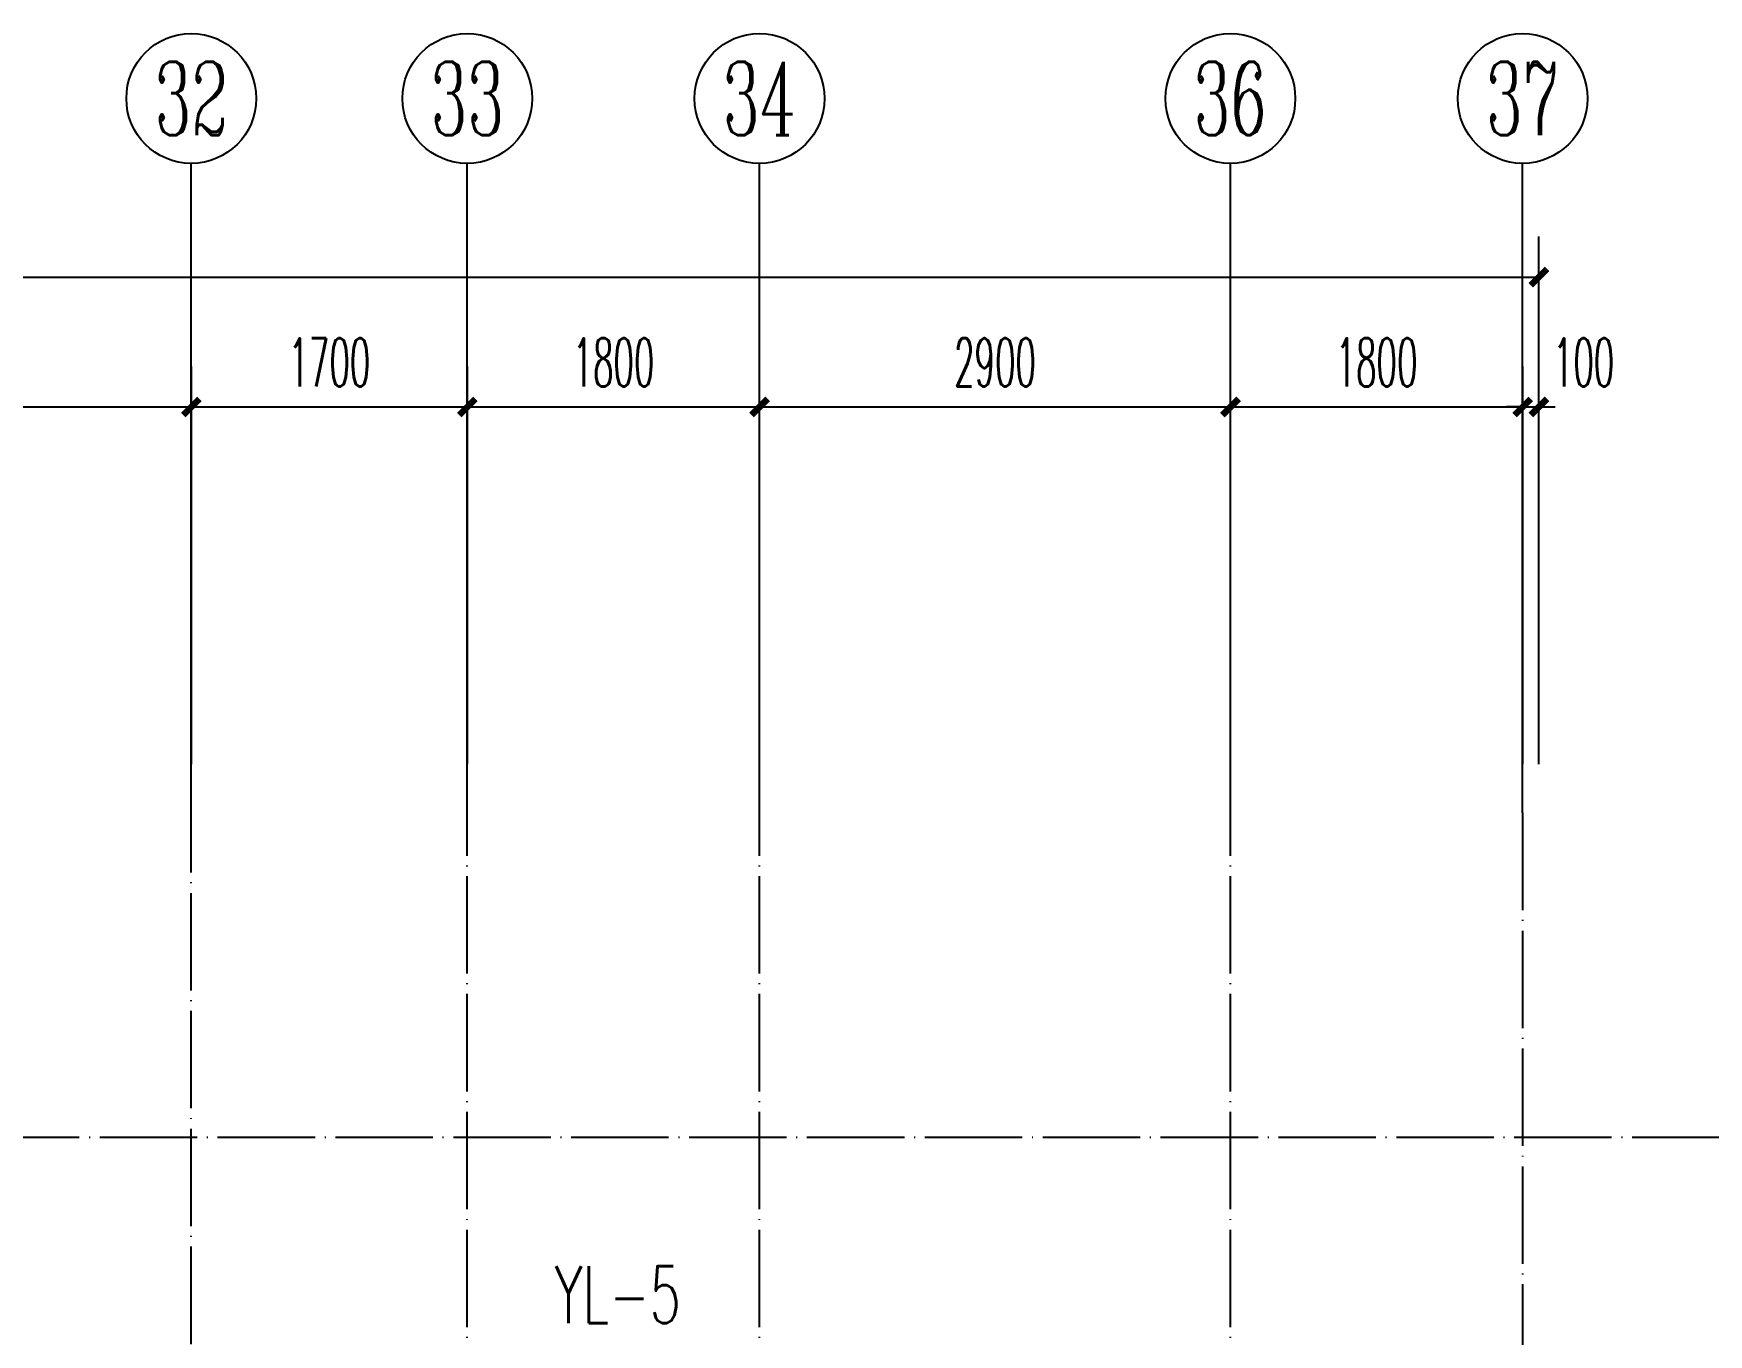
# Model space of a CAD drawing. Extents: x 27938 to 1507990, y 110129 to 923079.
# Drawn here: x 868745 to 879061, y 529577 to 537590 of the extents above; entities that cross this region are included whole.
import ezdxf
from ezdxf.enums import TextEntityAlignment as Align

# ---------------------------------------------------------------- set-up
doc = ezdxf.new("R2010")
doc.units = 0
doc.header["$LTSCALE"] = 1000
doc.header["$MEASUREMENT"] = 0
doc.linetypes.add('DOTE', pattern=[2.42, 2, -0.2, 0.02, -0.2])
for name, color, linetype in [('AXIS', 3, 'Continuous'), ('AXIS_TEXT', 7, 'Continuous'), ('DIM_雨水', 4, 'Continuous'), ('DOTE', 1, 'Continuous')]:
    doc.layers.add(name, color=color, linetype=linetype)
doc.styles.add('_TCH_AXIS', font='COMPLEX', dxfattribs={"bigfont": 'GBCBIG'})
doc.styles.add('_TCH_DIM_T3', font='SIMPLEX.shx', dxfattribs={"width": 0.494118, "bigfont": 'GBCBIG.shx'})
doc.styles.add('_TWT_SERIAL', font='SIMPLEX', dxfattribs={"width": 0.8, "height": 3.5, "bigfont": 'HZTXT'})
doc.styles.add('COMPLEX', font='COMPLEX')
doc.dimstyles.new('_TCH_ARCH&&100', dxfattribs={"dimtxt": 297.5, "dimasz": 100, "dimexe": 250, "dimexo": 300, "dimgap": 126.25, "dimtad": 1, "dimdec": 0, "dimzin": 0, "dimdsep": 46, "dimtxsty": '_TCH_DIM_T3', "dimblk": 'ARCHTICK', "dimcen": 0.09, "dimclrt": 4, "dimazin": 2, "dimtfac": 1, "dimtdec": 0, "dimtix": 1, "dimtmove": 2, "dimatfit": 3, "dimfxl": 100, "dimtolj": 1, "dimtzin": 0, "dimarcsym": 0})

# ---------------------------------------------------------------- blocks, each defined once
blk = doc.blocks.new('GDGDGDSDA')
at = {"layer": 'DOTE', "color": 0, "linetype": 'DOTE', "ltscale": 0.3}
for p, q in [((461135, 370658), (461135, 376108)), ((462835, 367858), (462835, 376108)), ((464635, 367858), (464635, 376108)), ((467535, 367858), (467535, 376108)), ((469335, 376108), (469335, 359558)), ((471335, 374108), (417335, 374108))]:
    blk.add_line(p, q, dxfattribs=at)
blk = doc.blocks.new('_ArchTick')
at = {"color": 0, "linetype": 'ByBlock', "const_width": 0.4}
blk.add_lwpolyline([(-0.5, -0.5), (0.5, 0.5)], dxfattribs=at)
blk = doc.blocks.new('*D775')
at = {"layer": 'AXIS', "color": 0, "lineweight": -2}
for p, q in [((877917, 533090), (877917, 535540)), ((878017, 533090), (878017, 535540)), ((877917, 535290), (877817, 535290)), ((877917, 535290), (878017, 535290)), ((878017, 535290), (878117, 535290))]:
    blk.add_line(p, q, dxfattribs=at)
at = {"layer": 'Defpoints', "color": 0}
for p in [(878017, 535290), (877917, 532790), (878017, 532790)]:
    blk.add_point(p, dxfattribs=at)
at = {"layer": 'AXIS', "color": 0, "lineweight": -2, "xscale": 100, "yscale": 100, "zscale": 100}
blk.add_blockref('_ArchTick', (877917, 535290), dxfattribs=at)
at = {"layer": 'AXIS', "color": 0, "lineweight": -2, "xscale": 100, "yscale": 100, "zscale": 100, "rotation": 180}
blk.add_blockref('_ArchTick', (878017, 535290), dxfattribs=at)
at = {"layer": 'AXIS', "color": 4, "insert": (878292, 535565), "char_height": 297.5, "attachment_point": 5, "style": '_TCH_DIM_T3'}
blk.add_mtext('\\A1;100', dxfattribs=at)
blk = doc.blocks.new('*D776')
at = {"layer": 'AXIS', "color": 0, "lineweight": -2}
for p, q in [((876117, 533090), (876117, 535540)), ((877917, 533090), (877917, 535540)), ((876117, 535290), (877917, 535290))]:
    blk.add_line(p, q, dxfattribs=at)
at = {"layer": 'Defpoints', "color": 0}
for p in [(877917, 535290), (876117, 532790), (877917, 532790)]:
    blk.add_point(p, dxfattribs=at)
at = {"layer": 'AXIS', "color": 0, "lineweight": -2, "xscale": 100, "yscale": 100, "zscale": 100, "rotation": 180}
blk.add_blockref('_ArchTick', (876117, 535290), dxfattribs=at)
at = {"layer": 'AXIS', "color": 0, "lineweight": -2, "xscale": 100, "yscale": 100, "zscale": 100}
blk.add_blockref('_ArchTick', (877917, 535290), dxfattribs=at)
at = {"layer": 'AXIS', "color": 4, "insert": (877017, 535565), "char_height": 297.5, "attachment_point": 5, "style": '_TCH_DIM_T3'}
blk.add_mtext('\\A1;1800', dxfattribs=at)
blk = doc.blocks.new('*D777')
at = {"layer": 'AXIS', "color": 0, "lineweight": -2}
for p, q in [((873217, 533090), (873217, 535540)), ((876117, 533090), (876117, 535540)), ((873217, 535290), (876117, 535290))]:
    blk.add_line(p, q, dxfattribs=at)
at = {"layer": 'Defpoints', "color": 0}
for p in [(876117, 535290), (873217, 532790), (876117, 532790)]:
    blk.add_point(p, dxfattribs=at)
at = {"layer": 'AXIS', "color": 0, "lineweight": -2, "xscale": 100, "yscale": 100, "zscale": 100, "rotation": 180}
blk.add_blockref('_ArchTick', (873217, 535290), dxfattribs=at)
at = {"layer": 'AXIS', "color": 0, "lineweight": -2, "xscale": 100, "yscale": 100, "zscale": 100}
blk.add_blockref('_ArchTick', (876117, 535290), dxfattribs=at)
at = {"layer": 'AXIS', "color": 4, "insert": (874667, 535565), "char_height": 297.5, "attachment_point": 5, "style": '_TCH_DIM_T3'}
blk.add_mtext('\\A1;2900', dxfattribs=at)
blk = doc.blocks.new('*D778')
at = {"layer": 'AXIS', "color": 0, "lineweight": -2}
for p, q in [((871417, 533090), (871417, 535540)), ((873217, 533090), (873217, 535540)), ((871417, 535290), (873217, 535290))]:
    blk.add_line(p, q, dxfattribs=at)
at = {"layer": 'Defpoints', "color": 0}
for p in [(873217, 535290), (871417, 532790), (873217, 532790)]:
    blk.add_point(p, dxfattribs=at)
at = {"layer": 'AXIS', "color": 0, "lineweight": -2, "xscale": 100, "yscale": 100, "zscale": 100, "rotation": 180}
blk.add_blockref('_ArchTick', (871417, 535290), dxfattribs=at)
at = {"layer": 'AXIS', "color": 0, "lineweight": -2, "xscale": 100, "yscale": 100, "zscale": 100}
blk.add_blockref('_ArchTick', (873217, 535290), dxfattribs=at)
at = {"layer": 'AXIS', "color": 4, "insert": (872317, 535565), "char_height": 297.5, "attachment_point": 5, "style": '_TCH_DIM_T3'}
blk.add_mtext('\\A1;1800', dxfattribs=at)
blk = doc.blocks.new('*D779')
at = {"layer": 'AXIS', "color": 0, "lineweight": -2}
for p, q in [((869717, 533090), (869717, 535540)), ((871417, 533090), (871417, 535540)), ((869717, 535290), (871417, 535290))]:
    blk.add_line(p, q, dxfattribs=at)
at = {"layer": 'Defpoints', "color": 0}
for p in [(871417, 535290), (869717, 532790), (871417, 532790)]:
    blk.add_point(p, dxfattribs=at)
at = {"layer": 'AXIS', "color": 0, "lineweight": -2, "xscale": 100, "yscale": 100, "zscale": 100, "rotation": 180}
blk.add_blockref('_ArchTick', (869717, 535290), dxfattribs=at)
at = {"layer": 'AXIS', "color": 0, "lineweight": -2, "xscale": 100, "yscale": 100, "zscale": 100}
blk.add_blockref('_ArchTick', (871417, 535290), dxfattribs=at)
at = {"layer": 'AXIS', "color": 4, "insert": (870567, 535565), "char_height": 297.5, "attachment_point": 5, "style": '_TCH_DIM_T3'}
blk.add_mtext('\\A1;1700', dxfattribs=at)
blk = doc.blocks.new('*D780')
at = {"layer": 'AXIS', "color": 0, "lineweight": -2}
for p, q in [((866817, 533090), (866817, 535540)), ((869717, 533090), (869717, 535540)), ((866817, 535290), (869717, 535290))]:
    blk.add_line(p, q, dxfattribs=at)
at = {"layer": 'Defpoints', "color": 0}
for p in [(869717, 535290), (866817, 532790), (869717, 532790)]:
    blk.add_point(p, dxfattribs=at)
at = {"layer": 'AXIS', "color": 0, "lineweight": -2, "xscale": 100, "yscale": 100, "zscale": 100, "rotation": 180}
blk.add_blockref('_ArchTick', (866817, 535290), dxfattribs=at)
at = {"layer": 'AXIS', "color": 0, "lineweight": -2, "xscale": 100, "yscale": 100, "zscale": 100}
blk.add_blockref('_ArchTick', (869717, 535290), dxfattribs=at)
at = {"layer": 'AXIS', "color": 4, "insert": (868267, 535565), "char_height": 297.5, "attachment_point": 5, "style": '_TCH_DIM_T3'}
blk.add_mtext('\\A1;2900', dxfattribs=at)
blk = doc.blocks.new('*D799')
at = {"layer": 'AXIS', "color": 0, "lineweight": -2}
for p, q in [((827817, 533090), (827817, 536340)), ((878017, 533090), (878017, 536340)), ((827817, 536090), (878017, 536090))]:
    blk.add_line(p, q, dxfattribs=at)
at = {"layer": 'Defpoints', "color": 0}
for p in [(878017, 536090), (827817, 532790), (878017, 532790)]:
    blk.add_point(p, dxfattribs=at)
at = {"layer": 'AXIS', "color": 0, "lineweight": -2, "xscale": 100, "yscale": 100, "zscale": 100, "rotation": 180}
blk.add_blockref('_ArchTick', (827817, 536090), dxfattribs=at)
at = {"layer": 'AXIS', "color": 0, "lineweight": -2, "xscale": 100, "yscale": 100, "zscale": 100}
blk.add_blockref('_ArchTick', (878017, 536090), dxfattribs=at)
at = {"layer": 'AXIS', "color": 4, "insert": (852917, 536365), "char_height": 297.5, "attachment_point": 5, "style": '_TCH_DIM_T3'}
blk.add_mtext('\\A1;50200', dxfattribs=at)
blk = doc.blocks.new('_AXISO')
at = {"color": 0}
blk.add_circle((0, 0), 0.5, dxfattribs=at)
at = {"layer": 'AXIS_TEXT', "color": 0, "style": 'COMPLEX', "width": 1.041667}
blk.add_attdef('A', text='', height=0.56, dxfattribs=at).set_placement((-0.25, -0.28), (0.25, -0.28), align=Align.FIT)

msp = doc.modelspace()

# ---------------------------------------------------------------- linework, layer by layer
at = {"layer": 'AXIS', "color": 8}
for p, q in [((869716.6, 532790.4), (869716.6, 536790.4)), ((871416.6, 532790.4), (871416.6, 536790.4)), ((873216.6, 532790.4), (873216.6, 536790.4)), ((876116.6, 532790.4), (876116.6, 536790.4)), ((877916.6, 532790.4), (877916.6, 536790.4))]:
    msp.add_line(p, q, dxfattribs=at)

# ---------------------------------------------------------------- block references
ref = msp.add_blockref('_AXISO', (869716.6, 537190.4), dxfattribs=dict(at, xscale=800, yscale=800, zscale=800))
ref.add_attrib('A', '32', dxfattribs={"layer": 'AXIS_TEXT', "color": 8, "ltscale": 0.5, "height": 452.55, "style": '_TCH_AXIS', "width": 0.636364}).set_placement((869490.3, 536964.2), (869942.9, 536964.2), align=Align.FIT)
ref = msp.add_blockref('_AXISO', (871416.6, 537190.4), dxfattribs=dict(at, xscale=800, yscale=800, zscale=800))
ref.add_attrib('A', '33', dxfattribs={"layer": 'AXIS_TEXT', "color": 8, "ltscale": 0.5, "height": 452.55, "style": '_TCH_AXIS', "width": 0.636364}).set_placement((871190.3, 536964.2), (871642.9, 536964.2), align=Align.FIT)
ref = msp.add_blockref('_AXISO', (873216.6, 537190.4), dxfattribs=dict(at, xscale=800, yscale=800, zscale=800))
ref.add_attrib('A', '34', dxfattribs={"layer": 'AXIS_TEXT', "color": 8, "ltscale": 0.5, "height": 452.55, "style": '_TCH_AXIS', "width": 0.6}).set_placement((872990.3, 536964.2), (873442.9, 536964.2), align=Align.FIT)
ref = msp.add_blockref('_AXISO', (876116.6, 537190.4), dxfattribs=dict(at, xscale=800, yscale=800, zscale=800))
ref.add_attrib('A', '36', dxfattribs={"layer": 'AXIS_TEXT', "color": 8, "ltscale": 0.5, "height": 452.55, "style": '_TCH_AXIS', "width": 0.636364}).set_placement((875890.3, 536964.2), (876342.9, 536964.2), align=Align.FIT)
ref = msp.add_blockref('_AXISO', (877916.6, 537190.4), dxfattribs=dict(at, xscale=800, yscale=800, zscale=800))
ref.add_attrib('A', '37', dxfattribs={"layer": 'AXIS_TEXT', "color": 8, "ltscale": 0.5, "height": 452.55, "style": '_TCH_AXIS', "width": 0.636364}).set_placement((877690.3, 536964.2), (878142.9, 536964.2), align=Align.FIT)
at = {"layer": 'DOTE', "color": 169}
msp.add_blockref('GDGDGDSDA', (408581.8, 156682.1), dxfattribs=at)

# ---------------------------------------------------------------- texts
at = {"layer": 'DIM_雨水', "color": 7, "style": '_TWT_SERIAL', "width": 0.64}
msp.add_text('YL-5', height=350, dxfattribs=at).set_placement((871954.3, 529646.7))

# ---------------------------------------------------------------- dimensions: what is measured, and where the dimension line sits
at = {"layer": 'AXIS', "color": 8}
for p1, p2, distance, picture, middle in [((827816.6, 532790.4), (878016.6, 532790.4), 3300, '*D799', (852916.6, 536365.4)), ((866816.6, 532790.4), (869716.6, 532790.4), 2500, '*D780', (868266.6, 535565.4)), ((869716.6, 532790.4), (871416.6, 532790.4), 2500, '*D779', (870566.6, 535565.4)), ((871416.6, 532790.4), (873216.6, 532790.4), 2500, '*D778', (872316.6, 535565.4)), ((873216.6, 532790.4), (876116.6, 532790.4), 2500, '*D777', (874666.6, 535565.4)), ((876116.6, 532790.4), (877916.6, 532790.4), 2500, '*D776', (877016.6, 535565.4))]:
    dim = msp.add_aligned_dim(p1=p1, p2=p2, distance=distance, dimstyle='_TCH_ARCH&&100', dxfattribs=at)
    dim.commit()
    dim.dimension.update_dxf_attribs({"geometry": picture, "text_midpoint": middle})
dim = msp.add_linear_dim(base=(878016.6, 535290.4), p1=(877916.6, 532790.4), p2=(878016.6, 532790.4), angle=360, dimstyle='_TCH_ARCH&&100', dxfattribs=at)
dim.commit()
dim.dimension.update_dxf_attribs({"geometry": '*D775', "text_midpoint": (878291.6, 535565.4), "dimtype": 129})

doc.saveas('drawing.dxf')
